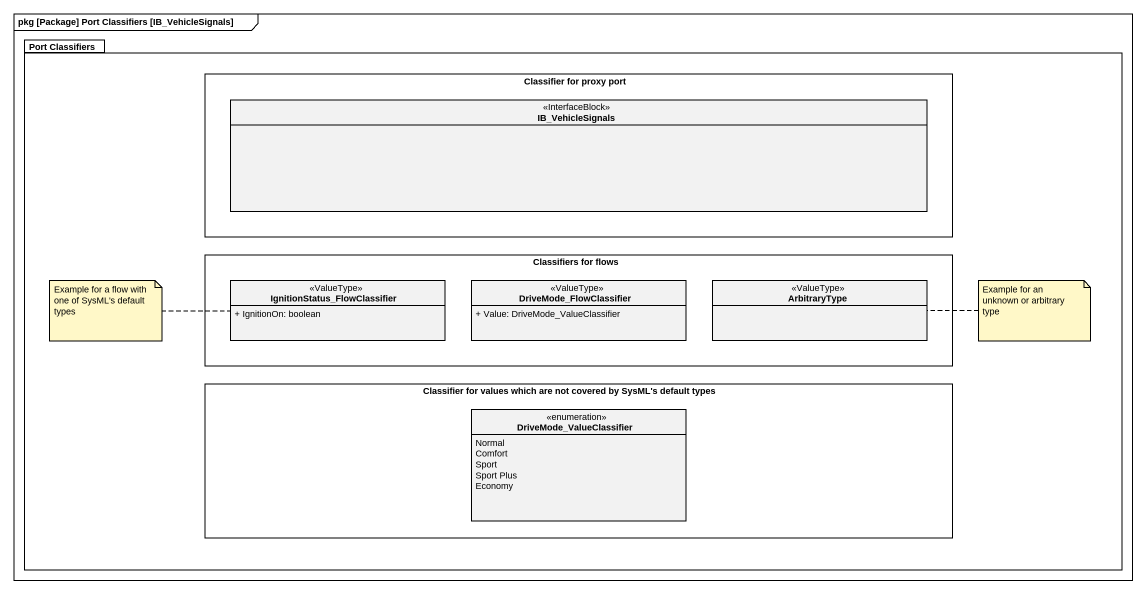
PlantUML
@startuml
mainframe pkg [Package] Port Classifiers [IB_VehicleSignals]
hide circle
hide empty members
skinparam classAttributeIconSize 0
package "Port Classifiers" as Port_Classifiers {
  rectangle "Classifier for proxy port" as Classifier_for_proxy_port {
    class IB_VehicleSignals <<InterfaceBlock>>
  }
  rectangle "Classifiers for flows" as Classifiers_for_flows {
    class "IgnitionStatus_FlowClassifier" as IgnitionStatus <<ValueType>> {
      + IgnitionOn: boolean
    }
    class DriveMode_FlowClassifier <<ValueType>> {
      + Value: DriveMode_ValueClassifier
    }
    class ArbitraryType <<ValueType>>
  }
  rectangle "Classifier for values which are not covered by SysML's default types" as Classifier_for_values_which {
    enum DriveMode_ValueClassifier {
      Normal
      Comfort
      Sport
      Sport Plus
      Economy
    }
  }
}
note left of IgnitionStatus : Example for a flow with one of SysML's default types
note right of ArbitraryType : Example for an unknown or arbitrary type
@enduml
